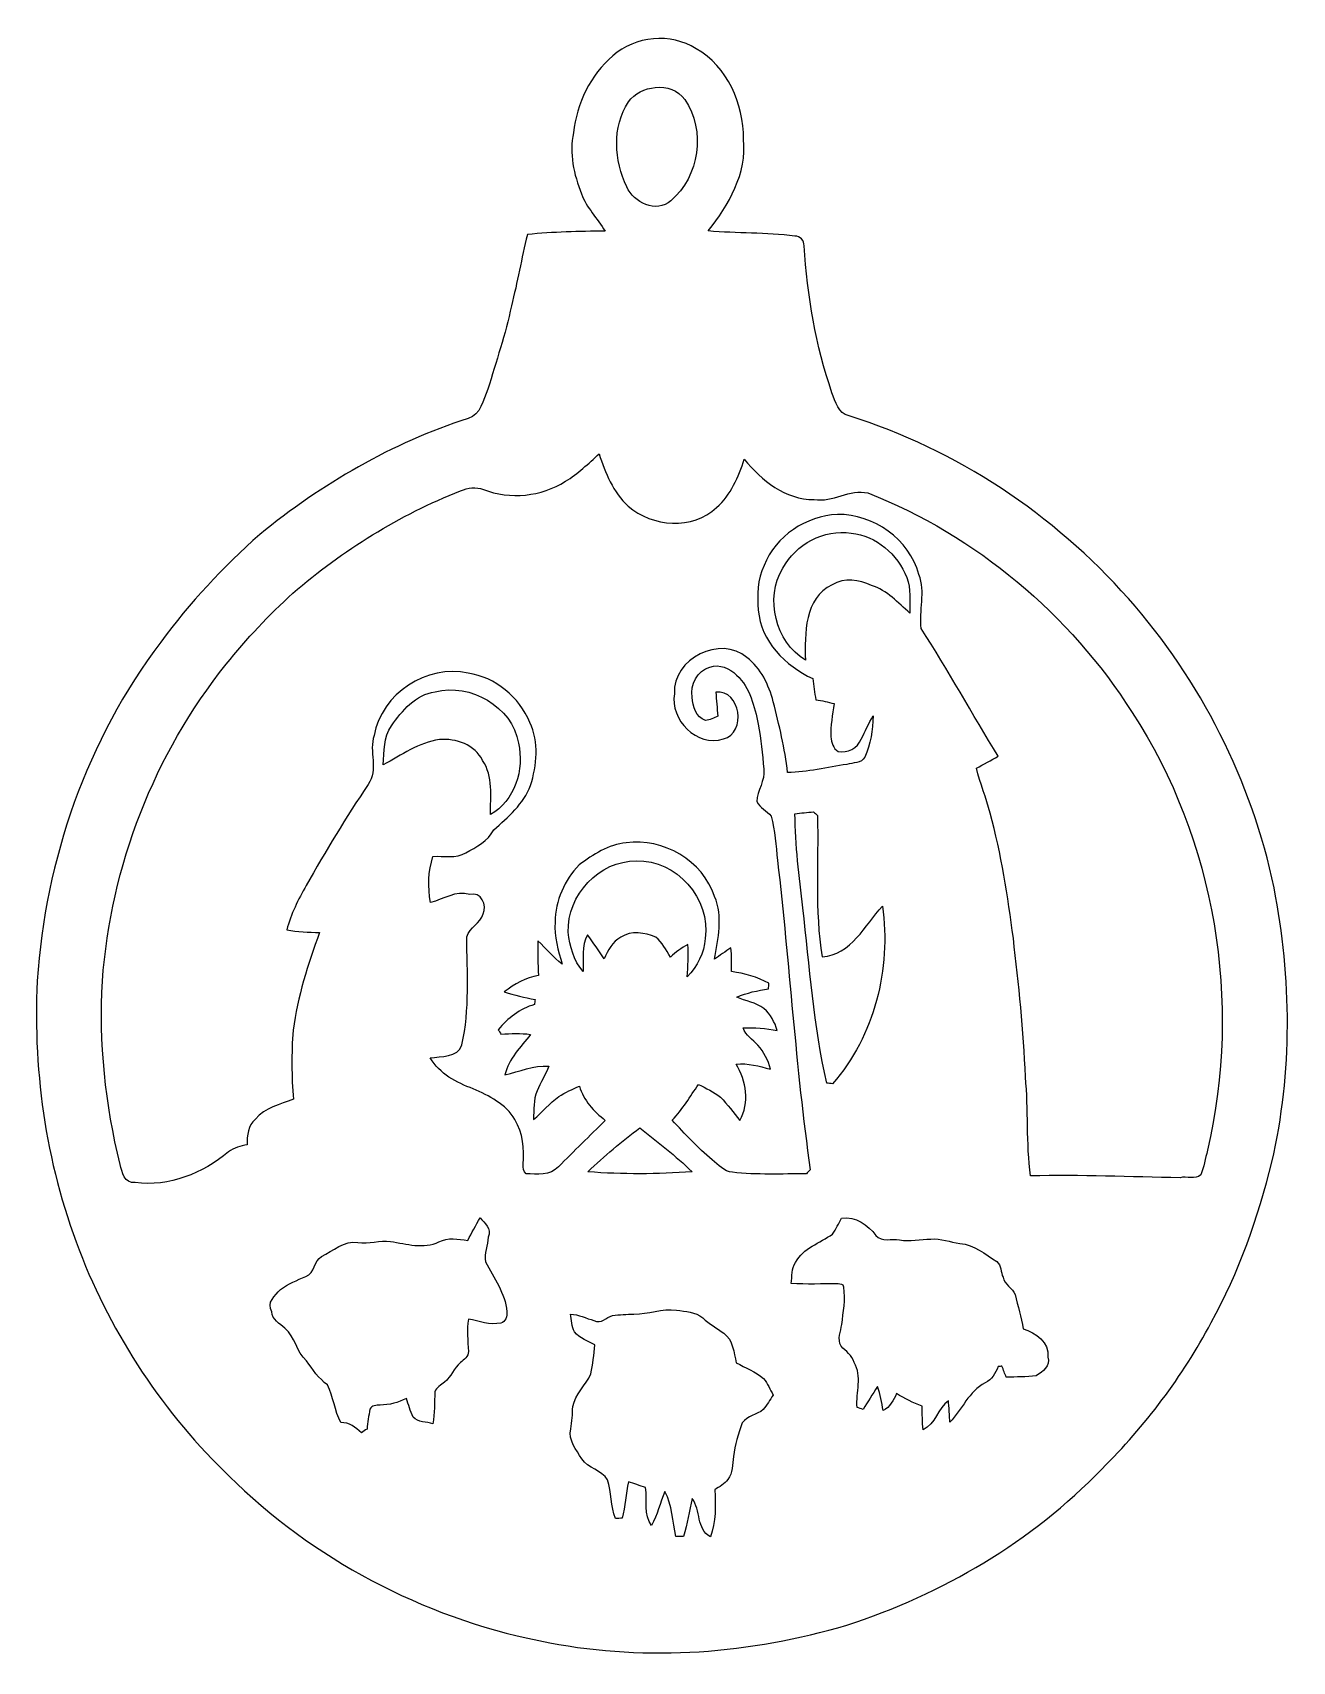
# Model space of a CAD drawing. Header units: centimetres. Extents: x -12.3 to 12.2, y -16.1 to 15.6.
import ezdxf

# ---------------------------------------------------------------- set-up
doc = ezdxf.new("R2010")
doc.units = ezdxf.units.CM
doc.header["$MEASUREMENT"] = 0
doc.layers.add('Layer 1', color=7, linetype='Continuous')

msp = doc.modelspace()

# ---------------------------------------------------------------- linework, layer by layer
at = {"layer": 'Layer 1', "color": 250}
for points, knots in [([(-1.04034, 15.11406), (-0.60678, 15.49823), (0.08925, 15.56597), (0.57856, 15.25199), (0.57856, 15.25199), (1.19415, 14.90768), (1.5046, 14.17637), (1.50424, 13.49446), (1.50424, 13.49446), (1.57162, 12.82382), (1.21744, 12.2107), (0.81562, 11.70552), (0.81562, 11.70552), (1.37654, 11.65437), (1.94275, 11.67765), (2.50225, 11.60639), (2.50225, 11.60639), (2.60844, 11.60216), (2.68499, 11.52172), (2.68217, 11.41589), (2.68217, 11.41589), (2.7492, 10.44575), (2.90724, 9.47526), (3.22474, 8.5538), (3.22474, 8.5538), (3.29459, 8.38094), (3.34186, 8.14987), (3.556, 8.10613), (3.556, 8.10613), (5.65079, 7.44961), (7.53851, 6.18843), (8.99407, 4.55013), (8.99407, 4.55013), (10.40059, 2.95839), (11.39649, 1.00083), (11.82793, -1.08126), (11.82793, -1.08126), (12.17718, -2.83739), (12.18636, -4.67007), (11.78842, -6.41914), (11.78842, -6.41914), (11.51537, -7.50111), (11.14813, -8.56686), (10.60344, -9.5437), (10.60344, -9.5437), (10.04641, -10.59533), (9.32039, -11.55453), (8.4769, -12.39273), (8.4769, -12.39273), (7.11447, -13.80561), (5.37563, -14.83042), (3.51226, -15.43085), (3.51226, -15.43085), (1.64712, -15.98824), (-0.35278, -16.13782), (-2.26977, -15.77516), (-2.26977, -15.77516), (-4.54237, -15.35324), (-6.69255, -14.26633), (-8.36577, -12.66966), (-8.36577, -12.66966), (-9.66752, -11.45081), (-10.70434, -9.94692), (-11.36438, -8.28957), (-11.36438, -8.28957), (-12.05054, -6.58495), (-12.33417, -4.72581), (-12.24174, -2.89384), (-12.24174, -2.89384), (-12.08969, -0.52776), (-11.27443, 1.80411), (-9.84109, 3.70064), (-9.84109, 3.70064), (-9.28123, 4.4704), (-8.62118, 5.1622), (-7.91386, 5.79755), (-7.91386, 5.79755), (-6.70807, 6.77827), (-5.34176, 7.57978), (-3.85763, 8.05603), (-3.85763, 8.05603), (-3.61103, 8.12412), (-3.56553, 8.42151), (-3.47098, 8.62224), (-3.47098, 8.62224), (-3.31294, 9.16234), (-3.12879, 9.69574), (-3.01484, 10.24784), (-3.01484, 10.24784), (-2.89419, 10.7061), (-2.81905, 11.17424), (-2.70369, 11.63355), (-2.70369, 11.63355), (-2.20204, 11.68964), (-1.69721, 11.69317), (-1.19274, 11.70376), (-1.19274, 11.70376), (-1.34267, 11.94717), (-1.55011, 12.15778), (-1.65171, 12.42871), (-1.65171, 12.42871), (-1.79987, 12.80301), (-1.89301, 13.21682), (-1.80834, 13.61722), (-1.80834, 13.61722), (-1.73743, 14.18484), (-1.48061, 14.73976), (-1.04034, 15.11406), (-1.04034, 15.11406), (-1.04034, 15.11406), (-1.04034, 15.11406), (-1.04034, 15.11406)], [0, 0, 0, 0, 0.03448276, 0.03448276, 0.03448276, 0.03448276, 0.06896552, 0.06896552, 0.06896552, 0.06896552, 0.10344828, 0.10344828, 0.10344828, 0.10344828, 0.13793103, 0.13793103, 0.13793103, 0.13793103, 0.17241379, 0.17241379, 0.17241379, 0.17241379, 0.20689655, 0.20689655, 0.20689655, 0.20689655, 0.24137931, 0.24137931, 0.24137931, 0.24137931, 0.27586207, 0.27586207, 0.27586207, 0.27586207, 0.31034483, 0.31034483, 0.31034483, 0.31034483, 0.34482759, 0.34482759, 0.34482759, 0.34482759, 0.37931034, 0.37931034, 0.37931034, 0.37931034, 0.4137931, 0.4137931, 0.4137931, 0.4137931, 0.44827586, 0.44827586, 0.44827586, 0.44827586, 0.48275862, 0.48275862, 0.48275862, 0.48275862, 0.51724138, 0.51724138, 0.51724138, 0.51724138, 0.55172414, 0.55172414, 0.55172414, 0.55172414, 0.5862069, 0.5862069, 0.5862069, 0.5862069, 0.62068966, 0.62068966, 0.62068966, 0.62068966, 0.65517241, 0.65517241, 0.65517241, 0.65517241, 0.68965517, 0.68965517, 0.68965517, 0.68965517, 0.72413793, 0.72413793, 0.72413793, 0.72413793, 0.75862069, 0.75862069, 0.75862069, 0.75862069, 0.79310345, 0.79310345, 0.79310345, 0.79310345, 0.82758621, 0.82758621, 0.82758621, 0.82758621, 0.86206897, 0.86206897, 0.86206897, 0.86206897, 0.89655172, 0.89655172, 0.89655172, 0.89655172, 0.93103448, 0.93103448, 0.93103448, 0.93103448, 1, 1, 1, 1]), ([(-0.21449, 14.49458), (-0.41663, 14.48047), (-0.61948, 14.38381), (-0.73872, 14.21694), (-0.73872, 14.21694), (-1.05728, 13.72976), (-1.01529, 13.07253), (-0.77011, 12.56524), (-0.77011, 12.56524), (-0.63571, 12.25515), (-0.19509, 12.04419), (0.08855, 12.29395), (0.08855, 12.29395), (0.64276, 12.75891), (0.77399, 13.66273), (0.35983, 14.26069), (0.35983, 14.26069), (0.23072, 14.44166), (0.00317, 14.52809), (-0.21449, 14.49458), (-0.21449, 14.49458), (-0.21449, 14.49458), (-0.21449, 14.49458), (-0.21449, 14.49458)], [0, 0, 0, 0, 0.14285714, 0.14285714, 0.14285714, 0.14285714, 0.28571429, 0.28571429, 0.28571429, 0.28571429, 0.42857143, 0.42857143, 0.42857143, 0.42857143, 0.57142857, 0.57142857, 0.57142857, 0.57142857, 0.71428571, 0.71428571, 0.71428571, 0.71428571, 1, 1, 1, 1]), ([(-1.96215, 6.83225), (-2.42923, 6.5338), (-3.0413, 6.47206), (-3.55847, 6.67314), (-3.55847, 6.67314), (-3.70381, 6.72747), (-3.86256, 6.70631), (-4.00226, 6.64563), (-4.00226, 6.64563), (-5.19677, 6.18208), (-6.29708, 5.48887), (-7.26722, 4.65596), (-7.26722, 4.65596), (-7.73148, 4.22593), (-8.17351, 3.77014), (-8.56509, 3.27272), (-8.56509, 3.27272), (-9.96879, 1.52365), (-10.81158, -0.65934), (-10.97492, -2.89419), (-10.97492, -2.89419), (-11.043, -4.09222), (-10.91883, -5.29978), (-10.63025, -6.46359), (-10.63025, -6.46359), (-10.59427, -6.60894), (-10.54982, -6.84424), (-10.33639, -6.8132), (-10.33639, -6.8132), (-9.67528, -6.90986), (-9.0237, -6.63399), (-8.52029, -6.22229), (-8.52029, -6.22229), (-8.41975, -6.13198), (-8.28287, -6.1087), (-8.15516, -6.08118), (-8.15516, -6.08118), (-8.16293, -5.90374), (-8.14388, -5.70653), (-7.99677, -5.58518), (-7.99677, -5.58518), (-7.81085, -5.36046), (-7.51946, -5.29061), (-7.25734, -5.19712), (-7.25734, -5.19712), (-7.29368, -4.7498), (-7.30038, -4.2986), (-7.26123, -3.85127), (-7.26123, -3.85127), (-7.1755, -3.19864), (-6.97548, -2.56822), (-6.7497, -1.95227), (-6.7497, -1.95227), (-6.96242, -1.94345), (-7.17726, -1.94486), (-7.38576, -1.8983), (-7.38576, -1.8983), (-7.30814, -1.59244), (-7.16209, -1.31163), (-7.00969, -1.03752), (-7.00969, -1.03752), (-6.63222, -0.36548), (-6.23147, 0.29422), (-5.80073, 0.93345), (-5.80073, 0.93345), (-5.59894, 1.21073), (-5.79367, 1.57939), (-5.68784, 1.8856), (-5.68784, 1.8856), (-5.54179, 2.69734), (-4.65808, 3.27625), (-3.85657, 3.09915), (-3.85657, 3.09915), (-3.32811, 3.01766), (-2.85715, 2.63243), (-2.65606, 2.13819), (-2.65606, 2.13819), (-2.47544, 1.75648), (-2.51601, 1.30387), (-2.64301, 0.91299), (-2.64301, 0.91299), (-2.77813, 0.54928), (-3.07728, 0.29598), (-3.35844, 0.04727), (-3.35844, 0.04727), (-3.47557, -0.16828), (-3.69323, -0.28857), (-3.90172, -0.39934), (-3.90172, -0.39934), (-4.0954, -0.514), (-4.32894, -0.45438), (-4.54096, -0.4699), (-4.54096, -0.4699), (-4.63762, -0.76094), (-4.64326, -1.06715), (-4.58788, -1.36772), (-4.58788, -1.36772), (-4.3374, -1.29893), (-4.09716, -1.13242), (-3.82623, -1.20756), (-3.82623, -1.20756), (-3.60539, -1.15182), (-3.48509, -1.4164), (-3.56235, -1.58856), (-3.56235, -1.58856), (-3.62867, -1.76354), (-3.81917, -1.85879), (-3.88408, -2.032), (-3.88408, -2.032), (-3.87879, -2.73226), (-3.82341, -3.44699), (-3.97722, -4.13632), (-3.97722, -4.13632), (-4.05377, -4.39561), (-4.39279, -4.35398), (-4.59458, -4.39279), (-4.59458, -4.39279), (-4.41149, -4.70006), (-4.08305, -4.87398), (-3.75708, -4.99251), (-3.75708, -4.99251), (-3.45158, -5.13292), (-3.12138, -5.28743), (-2.94816, -5.59223), (-2.94816, -5.59223), (-2.78589, -5.85047), (-2.76895, -6.16444), (-2.78694, -6.46042), (-2.78694, -6.46042), (-2.79224, -6.52709), (-2.78342, -6.60012), (-2.72803, -6.64563), (-2.72803, -6.64563), (-2.51707, -6.65903), (-2.25743, -6.6802), (-2.09762, -6.51122), (-2.09762, -6.51122), (-1.79811, -6.20571), (-1.48978, -5.90868), (-1.1871, -5.60634), (-1.1871, -5.60634), (-1.41288, -5.43454), (-1.60796, -5.21547), (-1.69192, -4.93995), (-1.69192, -4.93995), (-1.82809, -5.00098), (-1.96497, -5.06307), (-2.09197, -5.14209), (-2.09197, -5.14209), (-2.27401, -5.27191), (-2.41159, -5.45183), (-2.58657, -5.59047), (-2.58657, -5.59047), (-2.56963, -5.4042), (-2.59256, -5.20771), (-2.51566, -5.03237), (-2.51566, -5.03237), (-2.44581, -4.86974), (-2.35162, -4.71805), (-2.28918, -4.55189), (-2.28918, -4.55189), (-2.58304, -4.53319), (-2.8575, -4.65772), (-3.13937, -4.7177), (-3.13937, -4.7177), (-3.06529, -4.40619), (-2.83316, -4.17654), (-2.64089, -3.93312), (-2.64089, -3.93312), (-2.8321, -3.90842), (-3.02542, -3.91971), (-3.21733, -3.92642), (-3.21733, -3.92642), (-3.23074, -3.9049), (-3.2579, -3.86256), (-3.27166, -3.8414), (-3.27166, -3.8414), (-3.08469, -3.61844), (-2.84762, -3.43394), (-2.56575, -3.35139), (-2.56575, -3.35139), (-2.56293, -3.32775), (-2.55764, -3.28048), (-2.55482, -3.25684), (-2.55482, -3.25684), (-2.75414, -3.20746), (-2.95875, -3.17676), (-3.15242, -3.10762), (-3.15242, -3.10762), (-2.95945, -2.95063), (-2.73473, -2.83316), (-2.4892, -2.78624), (-2.4892, -2.78624), (-2.49379, -2.56187), (-2.51354, -2.33751), (-2.49731, -2.11349), (-2.49731, -2.11349), (-2.33786, -2.26166), (-2.19781, -2.43099), (-2.02812, -2.56857), (-2.02812, -2.56857), (-2.09832, -2.30011), (-2.19181, -2.02883), (-2.16429, -1.74731), (-2.16429, -1.74731), (-2.15547, -1.33562), (-1.98614, -0.92534), (-1.69298, -0.63535), (-1.69298, -0.63535), (-1.42734, -0.42933), (-1.12395, -0.23601), (-0.78034, -0.20673), (-0.78034, -0.20673), (-0.06138, -0.09666), (0.71155, -0.55598), (0.94051, -1.25024), (0.94051, -1.25024), (1.10808, -1.64112), (1.00859, -2.0701), (0.93733, -2.47086), (0.93733, -2.47086), (1.04599, -2.39924), (1.14723, -2.31669), (1.25871, -2.24931), (1.25871, -2.24931), (1.27282, -2.40312), (1.26859, -2.55693), (1.27, -2.71145), (1.27, -2.71145), (1.52471, -2.74355), (1.77059, -2.81764), (1.99778, -2.93829), (1.99778, -2.93829), (1.99566, -2.9658), (1.99108, -3.02084), (1.98896, -3.04835), (1.98896, -3.04835), (1.778, -3.07904), (1.56704, -3.12279), (1.37054, -3.20746), (1.37054, -3.20746), (1.54658, -3.28295), (1.74413, -3.31364), (1.90147, -3.42829), (1.90147, -3.42829), (2.03024, -3.53871), (2.10891, -3.69605), (2.16006, -3.85586), (2.16006, -3.85586), (1.94098, -3.81459), (1.71732, -3.7973), (1.49472, -3.80824), (1.49472, -3.80824), (1.5427, -3.95464), (1.68487, -4.03472), (1.78153, -4.1462), (1.78153, -4.1462), (1.89865, -4.27637), (1.98931, -4.43583), (2.02494, -4.60869), (2.02494, -4.60869), (1.80658, -4.55577), (1.58856, -4.48557), (1.35961, -4.51132), (1.35961, -4.51132), (1.55646, -4.84223), (1.62454, -5.26133), (1.43051, -5.61093), (1.43051, -5.61093), (1.30634, -5.45712), (1.19239, -5.2959), (1.05375, -5.15514), (1.05375, -5.15514), (0.92075, -5.05601), (0.77541, -4.97769), (0.62653, -4.90679), (0.62653, -4.90679), (0.46461, -5.14421), (0.31644, -5.39221), (0.11677, -5.60105), (0.11677, -5.60105), (0.35878, -5.87446), (0.61701, -6.13481), (0.89041, -6.37716), (0.89041, -6.37716), (1.01247, -6.46677), (1.12324, -6.60435), (1.28587, -6.61741), (1.28587, -6.61741), (1.76354, -6.66997), (2.24543, -6.6481), (2.72556, -6.64633), (2.72556, -6.64633), (2.75026, -6.62058), (2.77566, -6.59518), (2.80106, -6.57013), (2.80106, -6.57013), (2.51919, -4.57059), (2.39571, -2.55341), (2.1657, -0.54786), (2.1657, -0.54786), (2.13325, -0.25929), (2.1149, 0.03281), (2.04011, 0.31433), (2.04011, 0.31433), (1.95792, 0.4191), (1.82386, 0.47554), (1.76001, 0.59655), (1.76001, 0.59655), (1.76953, 0.81633), (1.92722, 1.00189), (1.89583, 1.22731), (1.89583, 1.22731), (1.8796, 1.52153), (1.83727, 1.81398), (1.78929, 2.10467), (1.78929, 2.10467), (1.71626, 2.44475), (1.63336, 2.81411), (1.36878, 3.06176), (1.36878, 3.06176), (1.23649, 3.19017), (1.03293, 3.28471), (0.84984, 3.2131), (0.84984, 3.2131), (0.60466, 3.14784), (0.45438, 2.87302), (0.50447, 2.62961), (0.50447, 2.62961), (0.51329, 2.45322), (0.57856, 2.2412), (0.76165, 2.17487), (0.76165, 2.17487), (0.84772, 2.18722), (0.92569, 2.22779), (1.00506, 2.26201), (1.00506, 2.26201), (0.98884, 2.41688), (0.97437, 2.57351), (0.96591, 2.72909), (0.96591, 2.72909), (1.44498, 2.78483), (1.56916, 1.93005), (1.11019, 1.81645), (1.11019, 1.81645), (0.59902, 1.65841), (0.06421, 2.18652), (0.15875, 2.6984), (0.15875, 2.6984), (0.11183, 3.37397), (1.06327, 3.85092), (1.56633, 3.40042), (1.56633, 3.40042), (1.84503, 3.19652), (1.9939, 2.86773), (2.08174, 2.54282), (2.08174, 2.54282), (2.1971, 2.08844), (2.30858, 1.63089), (2.36008, 1.16381), (2.36008, 1.16381), (2.74955, 1.16805), (3.1302, 1.26647), (3.51402, 1.32115), (3.51402, 1.32115), (3.63361, 1.35643), (3.79518, 1.34197), (3.86468, 1.46191), (3.86468, 1.46191), (3.97581, 1.71344), (4.02343, 1.99284), (4.02343, 2.2673), (4.02343, 2.2673), (3.93912, 2.11984), (3.87033, 1.96427), (3.79518, 1.81222), (3.79518, 1.81222), (3.72181, 1.64571), (3.52707, 1.5307), (3.34504, 1.5748), (3.34504, 1.5748), (3.2445, 1.62878), (3.22016, 1.75401), (3.20216, 1.85667), (3.20216, 1.85667), (3.19123, 2.07433), (3.23779, 2.28988), (3.26602, 2.50437), (3.26602, 2.50437), (3.15031, 2.53859), (3.02895, 2.56046), (2.91077, 2.57986), (2.91077, 2.57986), (2.88643, 2.71674), (2.86561, 2.85538), (2.84974, 2.99332), (2.84974, 2.99332), (2.3181, 3.23638), (1.83621, 3.71757), (1.79105, 4.32611), (1.79105, 4.32611), (1.76742, 4.61786), (1.77306, 4.92301), (1.90218, 5.19218), (1.90218, 5.19218), (2.12901, 5.77109), (2.72027, 6.15421), (3.33199, 6.18702), (3.33199, 6.18702), (4.03789, 6.19442), (4.72899, 5.70548), (4.91702, 5.01826), (4.91702, 5.01826), (5.05037, 4.68101), (4.9149, 4.31236), (4.96182, 3.96558), (4.96182, 3.96558), (5.48499, 3.15172), (5.95383, 2.30293), (6.46112, 1.47884), (6.46112, 1.47884), (6.32037, 1.40053), (6.17643, 1.3275), (6.03567, 1.24813), (6.03567, 1.24813), (6.11046, 0.95215), (6.22441, 0.66816), (6.30308, 0.37289), (6.30308, 0.37289), (6.51898, -0.4251), (6.64916, -1.24319), (6.75464, -2.06234), (6.75464, -2.06234), (6.85694, -2.9591), (6.95713, -3.85692), (6.98959, -4.75932), (6.98959, -4.75932), (7.05485, -5.39997), (7.00087, -6.04873), (7.09013, -6.6869), (7.09013, -6.6869), (8.06132, -6.66397), (9.03182, -6.71019), (10.00231, -6.72324), (10.00231, -6.72324), (10.12296, -6.68549), (10.2997, -6.77051), (10.4013, -6.66679), (10.4013, -6.66679), (10.47256, -6.51686), (10.48949, -6.34753), (10.53289, -6.18913), (10.53289, -6.18913), (11.20881, -3.30694), (10.68529, -0.15381), (9.06956, 2.33221), (9.06956, 2.33221), (7.85213, 4.24215), (6.03567, 5.77568), (3.92359, 6.60435), (3.92359, 6.60435), (3.56658, 6.68867), (3.23885, 6.41773), (2.87655, 6.477), (2.87655, 6.477), (2.31775, 6.47524), (1.85349, 6.84636), (1.51836, 7.25981), (1.51836, 7.25981), (1.40264, 6.91621), (1.25977, 6.56837), (0.97931, 6.32319), (0.97931, 6.32319), (0.51682, 5.87551), (-0.27552, 5.94289), (-0.74436, 6.34753), (-0.74436, 6.34753), (-1.03329, 6.61917), (-1.18745, 6.99735), (-1.30951, 7.36671), (-1.30951, 7.36671), (-1.51836, 7.17797), (-1.71732, 6.97548), (-1.96215, 6.83225), (-1.96215, 6.83225), (-1.96215, 6.83225), (-1.96215, 6.83225), (-1.96215, 6.83225)], [0, 0, 0, 0, 0.00813008, 0.00813008, 0.00813008, 0.00813008, 0.01626016, 0.01626016, 0.01626016, 0.01626016, 0.02439024, 0.02439024, 0.02439024, 0.02439024, 0.03252033, 0.03252033, 0.03252033, 0.03252033, 0.04065041, 0.04065041, 0.04065041, 0.04065041, 0.04878049, 0.04878049, 0.04878049, 0.04878049, 0.05691057, 0.05691057, 0.05691057, 0.05691057, 0.06504065, 0.06504065, 0.06504065, 0.06504065, 0.07317073, 0.07317073, 0.07317073, 0.07317073, 0.08130081, 0.08130081, 0.08130081, 0.08130081, 0.08943089, 0.08943089, 0.08943089, 0.08943089, 0.09756098, 0.09756098, 0.09756098, 0.09756098, 0.10569106, 0.10569106, 0.10569106, 0.10569106, 0.11382114, 0.11382114, 0.11382114, 0.11382114, 0.12195122, 0.12195122, 0.12195122, 0.12195122, 0.1300813, 0.1300813, 0.1300813, 0.1300813, 0.13821138, 0.13821138, 0.13821138, 0.13821138, 0.14634146, 0.14634146, 0.14634146, 0.14634146, 0.15447154, 0.15447154, 0.15447154, 0.15447154, 0.16260163, 0.16260163, 0.16260163, 0.16260163, 0.17073171, 0.17073171, 0.17073171, 0.17073171, 0.17886179, 0.17886179, 0.17886179, 0.17886179, 0.18699187, 0.18699187, 0.18699187, 0.18699187, 0.19512195, 0.19512195, 0.19512195, 0.19512195, 0.20325203, 0.20325203, 0.20325203, 0.20325203, 0.21138211, 0.21138211, 0.21138211, 0.21138211, 0.2195122, 0.2195122, 0.2195122, 0.2195122, 0.22764228, 0.22764228, 0.22764228, 0.22764228, 0.23577236, 0.23577236, 0.23577236, 0.23577236, 0.24390244, 0.24390244, 0.24390244, 0.24390244, 0.25203252, 0.25203252, 0.25203252, 0.25203252, 0.2601626, 0.2601626, 0.2601626, 0.2601626, 0.26829268, 0.26829268, 0.26829268, 0.26829268, 0.27642276, 0.27642276, 0.27642276, 0.27642276, 0.28455285, 0.28455285, 0.28455285, 0.28455285, 0.29268293, 0.29268293, 0.29268293, 0.29268293, 0.30081301, 0.30081301, 0.30081301, 0.30081301, 0.30894309, 0.30894309, 0.30894309, 0.30894309, 0.31707317, 0.31707317, 0.31707317, 0.31707317, 0.32520325, 0.32520325, 0.32520325, 0.32520325, 0.33333333, 0.33333333, 0.33333333, 0.33333333, 0.34146341, 0.34146341, 0.34146341, 0.34146341, 0.3495935, 0.3495935, 0.3495935, 0.3495935, 0.35772358, 0.35772358, 0.35772358, 0.35772358, 0.36585366, 0.36585366, 0.36585366, 0.36585366, 0.37398374, 0.37398374, 0.37398374, 0.37398374, 0.38211382, 0.38211382, 0.38211382, 0.38211382, 0.3902439, 0.3902439, 0.3902439, 0.3902439, 0.39837398, 0.39837398, 0.39837398, 0.39837398, 0.40650407, 0.40650407, 0.40650407, 0.40650407, 0.41463415, 0.41463415, 0.41463415, 0.41463415, 0.42276423, 0.42276423, 0.42276423, 0.42276423, 0.43089431, 0.43089431, 0.43089431, 0.43089431, 0.43902439, 0.43902439, 0.43902439, 0.43902439, 0.44715447, 0.44715447, 0.44715447, 0.44715447, 0.45528455, 0.45528455, 0.45528455, 0.45528455, 0.46341463, 0.46341463, 0.46341463, 0.46341463, 0.47154472, 0.47154472, 0.47154472, 0.47154472, 0.4796748, 0.4796748, 0.4796748, 0.4796748, 0.48780488, 0.48780488, 0.48780488, 0.48780488, 0.49593496, 0.49593496, 0.49593496, 0.49593496, 0.50406504, 0.50406504, 0.50406504, 0.50406504, 0.51219512, 0.51219512, 0.51219512, 0.51219512, 0.5203252, 0.5203252, 0.5203252, 0.5203252, 0.52845528, 0.52845528, 0.52845528, 0.52845528, 0.53658537, 0.53658537, 0.53658537, 0.53658537, 0.54471545, 0.54471545, 0.54471545, 0.54471545, 0.55284553, 0.55284553, 0.55284553, 0.55284553, 0.56097561, 0.56097561, 0.56097561, 0.56097561, 0.56910569, 0.56910569, 0.56910569, 0.56910569, 0.57723577, 0.57723577, 0.57723577, 0.57723577, 0.58536585, 0.58536585, 0.58536585, 0.58536585, 0.59349593, 0.59349593, 0.59349593, 0.59349593, 0.60162602, 0.60162602, 0.60162602, 0.60162602, 0.6097561, 0.6097561, 0.6097561, 0.6097561, 0.61788618, 0.61788618, 0.61788618, 0.61788618, 0.62601626, 0.62601626, 0.62601626, 0.62601626, 0.63414634, 0.63414634, 0.63414634, 0.63414634, 0.64227642, 0.64227642, 0.64227642, 0.64227642, 0.6504065, 0.6504065, 0.6504065, 0.6504065, 0.65853659, 0.65853659, 0.65853659, 0.65853659, 0.66666667, 0.66666667, 0.66666667, 0.66666667, 0.67479675, 0.67479675, 0.67479675, 0.67479675, 0.68292683, 0.68292683, 0.68292683, 0.68292683, 0.69105691, 0.69105691, 0.69105691, 0.69105691, 0.69918699, 0.69918699, 0.69918699, 0.69918699, 0.70731707, 0.70731707, 0.70731707, 0.70731707, 0.71544715, 0.71544715, 0.71544715, 0.71544715, 0.72357724, 0.72357724, 0.72357724, 0.72357724, 0.73170732, 0.73170732, 0.73170732, 0.73170732, 0.7398374, 0.7398374, 0.7398374, 0.7398374, 0.74796748, 0.74796748, 0.74796748, 0.74796748, 0.75609756, 0.75609756, 0.75609756, 0.75609756, 0.76422764, 0.76422764, 0.76422764, 0.76422764, 0.77235772, 0.77235772, 0.77235772, 0.77235772, 0.7804878, 0.7804878, 0.7804878, 0.7804878, 0.78861789, 0.78861789, 0.78861789, 0.78861789, 0.79674797, 0.79674797, 0.79674797, 0.79674797, 0.80487805, 0.80487805, 0.80487805, 0.80487805, 0.81300813, 0.81300813, 0.81300813, 0.81300813, 0.82113821, 0.82113821, 0.82113821, 0.82113821, 0.82926829, 0.82926829, 0.82926829, 0.82926829, 0.83739837, 0.83739837, 0.83739837, 0.83739837, 0.84552846, 0.84552846, 0.84552846, 0.84552846, 0.85365854, 0.85365854, 0.85365854, 0.85365854, 0.86178862, 0.86178862, 0.86178862, 0.86178862, 0.8699187, 0.8699187, 0.8699187, 0.8699187, 0.87804878, 0.87804878, 0.87804878, 0.87804878, 0.88617886, 0.88617886, 0.88617886, 0.88617886, 0.89430894, 0.89430894, 0.89430894, 0.89430894, 0.90243902, 0.90243902, 0.90243902, 0.90243902, 0.91056911, 0.91056911, 0.91056911, 0.91056911, 0.91869919, 0.91869919, 0.91869919, 0.91869919, 0.92682927, 0.92682927, 0.92682927, 0.92682927, 0.93495935, 0.93495935, 0.93495935, 0.93495935, 0.94308943, 0.94308943, 0.94308943, 0.94308943, 0.95121951, 0.95121951, 0.95121951, 0.95121951, 0.95934959, 0.95934959, 0.95934959, 0.95934959, 0.96747967, 0.96747967, 0.96747967, 0.96747967, 0.97560976, 0.97560976, 0.97560976, 0.97560976, 0.98373984, 0.98373984, 0.98373984, 0.98373984, 1, 1, 1, 1]), ([(2.2673, 5.14174), (1.91452, 4.55119), (2.12161, 3.71122), (2.70792, 3.34857), (2.70792, 3.34857), (2.69557, 3.86045), (2.68287, 4.55895), (3.22862, 4.81612), (3.22862, 4.81612), (3.46357, 4.96746), (3.75426, 4.91208), (3.9938, 4.80554), (3.9938, 4.80554), (4.29683, 4.71135), (4.50885, 4.46405), (4.74239, 4.26332), (4.74239, 4.26332), (4.72652, 4.49474), (4.77026, 4.73957), (4.67995, 4.9597), (4.67995, 4.9597), (4.50603, 5.41196), (4.08552, 5.76968), (3.59798, 5.82507), (3.59798, 5.82507), (3.06705, 5.90479), (2.52271, 5.60599), (2.2673, 5.14174), (2.2673, 5.14174), (2.2673, 5.14174), (2.2673, 5.14174), (2.2673, 5.14174)], [0, 0, 0, 0, 0.11111111, 0.11111111, 0.11111111, 0.11111111, 0.22222222, 0.22222222, 0.22222222, 0.22222222, 0.33333333, 0.33333333, 0.33333333, 0.33333333, 0.44444444, 0.44444444, 0.44444444, 0.44444444, 0.55555556, 0.55555556, 0.55555556, 0.55555556, 0.66666667, 0.66666667, 0.66666667, 0.66666667, 0.77777778, 0.77777778, 0.77777778, 0.77777778, 1, 1, 1, 1]), ([(-4.49651, 2.73614), (-4.87998, 2.68076), (-5.14174, 2.3682), (-5.35093, 2.07222), (-5.35093, 2.07222), (-5.49945, 1.84997), (-5.49522, 1.57233), (-5.50757, 1.31657), (-5.50757, 1.31657), (-5.15197, 1.4986), (-4.82212, 1.75225), (-4.4136, 1.80411), (-4.4136, 1.80411), (-4.09575, 1.83268), (-3.72075, 1.70533), (-3.57576, 1.39771), (-3.57576, 1.39771), (-3.36585, 1.08903), (-3.423, 0.69603), (-3.42336, 0.34396), (-3.42336, 0.34396), (-2.94922, 0.60607), (-2.75519, 1.22626), (-2.87937, 1.73637), (-2.87937, 1.73637), (-3.00073, 2.4511), (-3.81282, 2.90971), (-4.49651, 2.73614), (-4.49651, 2.73614), (-4.49651, 2.73614), (-4.49651, 2.73614), (-4.49651, 2.73614)], [0, 0, 0, 0, 0.11111111, 0.11111111, 0.11111111, 0.11111111, 0.22222222, 0.22222222, 0.22222222, 0.22222222, 0.33333333, 0.33333333, 0.33333333, 0.33333333, 0.44444444, 0.44444444, 0.44444444, 0.44444444, 0.55555556, 0.55555556, 0.55555556, 0.55555556, 0.66666667, 0.66666667, 0.66666667, 0.66666667, 0.77777778, 0.77777778, 0.77777778, 0.77777778, 1, 1, 1, 1]), ([(2.50437, 0.3623), (2.50296, -0.25083), (2.59397, -0.86007), (2.65536, -1.46932), (2.65536, -1.46932), (2.79083, -2.60914), (2.86773, -3.76096), (3.12349, -4.88244), (3.12349, -4.88244), (3.15136, -4.88491), (3.20675, -4.89021), (3.23462, -4.89268), (3.23462, -4.89268), (4.05589, -3.95852), (4.37868, -2.65501), (4.20617, -1.43581), (4.20617, -1.43581), (3.86644, -1.80869), (3.59869, -2.38513), (3.03177, -2.42358), (3.03177, -2.42358), (2.88502, -1.51377), (2.96757, -0.58949), (2.94146, 0.32703), (2.94146, 0.32703), (2.91641, 0.35172), (2.89101, 0.37606), (2.86632, 0.4004), (2.86632, 0.4004), (2.74638, 0.38594), (2.62326, 0.37536), (2.50437, 0.3623), (2.50437, 0.3623), (2.50437, 0.3623), (2.50437, 0.3623), (2.50437, 0.3623)], [0, 0, 0, 0, 0.1, 0.1, 0.1, 0.1, 0.2, 0.2, 0.2, 0.2, 0.3, 0.3, 0.3, 0.3, 0.4, 0.4, 0.4, 0.4, 0.5, 0.5, 0.5, 0.5, 0.6, 0.6, 0.6, 0.6, 0.7, 0.7, 0.7, 0.7, 0.8, 0.8, 0.8, 0.8, 1, 1, 1, 1]), ([(-1.90888, -1.94522), (-1.87325, -2.21474), (-1.8094, -2.50084), (-1.61749, -2.70616), (-1.61749, -2.70616), (-1.60867, -2.46874), (-1.65241, -2.21439), (-1.53494, -1.99637), (-1.53494, -1.99637), (-1.41711, -2.1463), (-1.31516, -2.30717), (-1.20756, -2.46486), (-1.20756, -2.46486), (-1.14018, -2.29799), (-1.05057, -2.12796), (-0.88194, -2.04329), (-0.88194, -2.04329), (-0.68227, -1.905), (-0.41628, -1.9558), (-0.20496, -2.03976), (-0.20496, -2.03976), (-0.08114, -2.14348), (0, -2.28847), (0.07938, -2.42746), (0.07938, -2.42746), (0.18803, -2.34033), (0.29281, -2.24508), (0.42051, -2.18581), (0.42051, -2.18581), (0.42968, -2.39501), (0.42474, -2.60456), (0.40605, -2.8134), (0.40605, -2.8134), (0.59866, -2.60985), (0.74471, -2.34879), (0.75389, -2.06375), (0.75389, -2.06375), (0.87066, -1.29928), (0.19614, -0.52388), (-0.58067, -0.55704), (-0.58067, -0.55704), (-1.3081, -0.54786), (-1.93463, -1.22414), (-1.90888, -1.94522), (-1.90888, -1.94522), (-1.90888, -1.94522), (-1.90888, -1.94522), (-1.90888, -1.94522)], [0, 0, 0, 0, 0.07692308, 0.07692308, 0.07692308, 0.07692308, 0.15384615, 0.15384615, 0.15384615, 0.15384615, 0.23076923, 0.23076923, 0.23076923, 0.23076923, 0.30769231, 0.30769231, 0.30769231, 0.30769231, 0.38461538, 0.38461538, 0.38461538, 0.38461538, 0.46153846, 0.46153846, 0.46153846, 0.46153846, 0.53846154, 0.53846154, 0.53846154, 0.53846154, 0.61538462, 0.61538462, 0.61538462, 0.61538462, 0.69230769, 0.69230769, 0.69230769, 0.69230769, 0.76923077, 0.76923077, 0.76923077, 0.76923077, 0.84615385, 0.84615385, 0.84615385, 0.84615385, 1, 1, 1, 1]), ([(-1.52576, -6.60859), (-0.85302, -6.66009), (-0.17216, -6.65727), (0.50094, -6.60576), (0.50094, -6.60576), (0.1838, -6.29779), (-0.17039, -6.03074), (-0.51329, -5.75275), (-0.51329, -5.75275), (-0.86783, -6.01627), (-1.20862, -6.30096), (-1.52576, -6.60859), (-1.52576, -6.60859), (-1.52576, -6.60859), (-1.52576, -6.60859), (-1.52576, -6.60859)], [0, 0, 0, 0, 0.2, 0.2, 0.2, 0.2, 0.4, 0.4, 0.4, 0.4, 0.6, 0.6, 0.6, 0.6, 1, 1, 1, 1]), ([(-3.6255, -7.50182), (-3.70593, -7.64928), (-3.78566, -7.79709), (-3.86468, -7.94526), (-3.86468, -7.94526), (-4.05095, -7.91457), (-4.2485, -7.88035), (-4.42524, -7.97101), (-4.42524, -7.97101), (-4.72264, -8.11812), (-5.05672, -8.00876), (-5.36504, -7.96466), (-5.36504, -7.96466), (-5.57777, -7.92798), (-5.78979, -8.02217), (-6.00357, -7.9823), (-6.00357, -7.9823), (-6.27063, -7.93432), (-6.48335, -8.15199), (-6.70772, -8.25465), (-6.70772, -8.25465), (-6.86611, -8.33755), (-6.83824, -8.5852), (-7.01463, -8.64341), (-7.01463, -8.64341), (-7.18397, -8.7182), (-7.3593, -8.78875), (-7.51029, -8.89741), (-7.51029, -8.89741), (-7.61153, -9.017), (-7.79039, -9.15247), (-7.67609, -9.33168), (-7.67609, -9.33168), (-7.67186, -9.49184), (-7.5251, -9.56063), (-7.42386, -9.65271), (-7.42386, -9.65271), (-7.22348, -9.82063), (-7.19667, -10.10885), (-7.00511, -10.28524), (-7.00511, -10.28524), (-6.88552, -10.4581), (-6.76451, -10.62708), (-6.59518, -10.75725), (-6.59518, -10.75725), (-6.47771, -10.98762), (-6.45866, -11.25961), (-6.33201, -11.48927), (-6.33201, -11.48927), (-6.17044, -11.48362), (-6.04661, -11.58416), (-5.93231, -11.68647), (-5.93231, -11.68647), (-5.89633, -11.66248), (-5.86034, -11.63849), (-5.82436, -11.61486), (-5.82436, -11.61486), (-5.81166, -11.48397), (-5.79296, -11.35486), (-5.76792, -11.22751), (-5.76792, -11.22751), (-5.73828, -11.14742), (-5.63915, -11.15413), (-5.5693, -11.14813), (-5.5693, -11.14813), (-5.39115, -11.14496), (-5.21547, -11.10368), (-5.05848, -11.01866), (-5.05848, -11.01866), (-5.01227, -11.13931), (-4.9911, -11.2709), (-4.92407, -11.38308), (-4.92407, -11.38308), (-4.83517, -11.49279), (-4.66161, -11.46528), (-4.5466, -11.51608), (-4.5466, -11.51608), (-4.49721, -11.31076), (-4.52155, -11.09698), (-4.50215, -10.88954), (-4.50215, -10.88954), (-4.4764, -10.80135), (-4.38185, -10.76078), (-4.31941, -10.70187), (-4.31941, -10.70187), (-4.18536, -10.59956), (-4.13738, -10.42388), (-4.00509, -10.32016), (-4.00509, -10.32016), (-3.9437, -10.25948), (-3.84634, -10.2048), (-3.85198, -10.10603), (-3.85198, -10.10603), (-3.86644, -9.89612), (-3.87985, -9.68516), (-3.85269, -9.47561), (-3.85269, -9.47561), (-3.64596, -9.51054), (-3.43288, -9.59873), (-3.22227, -9.55181), (-3.22227, -9.55181), (-3.11961, -9.53488), (-3.10339, -9.41634), (-3.10056, -9.33132), (-3.10056, -9.33132), (-3.13302, -8.96973), (-3.35809, -8.67234), (-3.51896, -8.36083), (-3.51896, -8.36083), (-3.54542, -8.19891), (-3.47345, -8.03875), (-3.46463, -7.87717), (-3.46463, -7.87717), (-3.40043, -7.71596), (-3.53166, -7.60412), (-3.6255, -7.50182), (-3.6255, -7.50182), (-3.6255, -7.50182), (-3.6255, -7.50182), (-3.6255, -7.50182)], [0, 0, 0, 0, 0.03225806, 0.03225806, 0.03225806, 0.03225806, 0.06451613, 0.06451613, 0.06451613, 0.06451613, 0.09677419, 0.09677419, 0.09677419, 0.09677419, 0.12903226, 0.12903226, 0.12903226, 0.12903226, 0.16129032, 0.16129032, 0.16129032, 0.16129032, 0.19354839, 0.19354839, 0.19354839, 0.19354839, 0.22580645, 0.22580645, 0.22580645, 0.22580645, 0.25806452, 0.25806452, 0.25806452, 0.25806452, 0.29032258, 0.29032258, 0.29032258, 0.29032258, 0.32258065, 0.32258065, 0.32258065, 0.32258065, 0.35483871, 0.35483871, 0.35483871, 0.35483871, 0.38709677, 0.38709677, 0.38709677, 0.38709677, 0.41935484, 0.41935484, 0.41935484, 0.41935484, 0.4516129, 0.4516129, 0.4516129, 0.4516129, 0.48387097, 0.48387097, 0.48387097, 0.48387097, 0.51612903, 0.51612903, 0.51612903, 0.51612903, 0.5483871, 0.5483871, 0.5483871, 0.5483871, 0.58064516, 0.58064516, 0.58064516, 0.58064516, 0.61290323, 0.61290323, 0.61290323, 0.61290323, 0.64516129, 0.64516129, 0.64516129, 0.64516129, 0.67741935, 0.67741935, 0.67741935, 0.67741935, 0.70967742, 0.70967742, 0.70967742, 0.70967742, 0.74193548, 0.74193548, 0.74193548, 0.74193548, 0.77419355, 0.77419355, 0.77419355, 0.77419355, 0.80645161, 0.80645161, 0.80645161, 0.80645161, 0.83870968, 0.83870968, 0.83870968, 0.83870968, 0.87096774, 0.87096774, 0.87096774, 0.87096774, 0.90322581, 0.90322581, 0.90322581, 0.90322581, 0.93548387, 0.93548387, 0.93548387, 0.93548387, 1, 1, 1, 1]), ([(3.41312, -7.50993), (3.35104, -7.61153), (3.30835, -7.72654), (3.23356, -7.81967), (3.23356, -7.81967), (2.98944, -7.995), (2.66347, -8.09131), (2.51601, -8.37389), (2.51601, -8.37389), (2.43628, -8.49312), (2.45075, -8.64411), (2.42817, -8.77888), (2.42817, -8.77888), (2.73226, -8.80463), (3.03742, -8.78381), (3.34257, -8.79016), (3.34257, -8.79016), (3.38667, -8.79546), (3.45158, -8.79052), (3.45369, -8.8519), (3.45369, -8.8519), (3.49426, -9.0932), (3.44487, -9.33909), (3.41454, -9.57862), (3.41454, -9.57862), (3.39584, -9.71797), (3.32564, -9.8619), (3.40289, -9.99949), (3.40289, -9.99949), (3.48791, -10.10567), (3.62338, -10.17199), (3.65443, -10.31734), (3.65443, -10.31734), (3.81847, -10.58757), (3.68688, -10.90119), (3.71369, -11.19329), (3.71369, -11.19329), (3.75214, -11.20669), (3.7906, -11.2201), (3.8294, -11.23421), (3.8294, -11.23421), (3.92359, -11.08675), (4.01391, -10.93646), (4.1088, -10.78971), (4.1088, -10.78971), (4.17513, -10.93646), (4.18888, -11.09874), (4.22134, -11.25502), (4.22134, -11.25502), (4.35328, -11.18623), (4.4196, -11.05182), (4.48204, -10.92447), (4.48204, -10.92447), (4.63973, -11.0236), (4.80624, -11.10862), (4.98193, -11.17106), (4.98193, -11.17106), (4.97875, -11.32311), (4.98616, -11.47516), (4.99639, -11.62756), (4.99639, -11.62756), (5.24263, -11.51608), (5.27861, -11.21128), (5.4931, -11.06382), (5.4931, -11.06382), (5.49945, -11.16859), (5.51286, -11.37814), (5.51921, -11.48292), (5.51921, -11.48292), (5.75592, -11.2335), (5.88821, -10.88214), (6.20712, -10.71668), (6.20712, -10.71668), (6.33906, -10.65671), (6.40433, -10.52442), (6.46042, -10.39918), (6.46042, -10.39918), (6.47876, -10.39742), (6.51545, -10.39424), (6.5338, -10.39248), (6.5338, -10.39248), (6.56131, -10.46374), (6.58848, -10.53536), (6.61635, -10.60697), (6.61635, -10.60697), (6.81037, -10.60168), (7.00476, -10.60062), (7.19914, -10.58086), (7.19914, -10.58086), (7.3219, -10.5029), (7.4803, -10.38366), (7.42527, -10.21327), (7.42527, -10.21327), (7.46301, -9.9247), (7.18114, -9.74443), (6.94796, -9.66435), (6.94796, -9.66435), (6.90492, -9.43998), (6.84636, -9.21949), (6.7878, -8.99901), (6.7878, -8.99901), (6.74405, -8.86389), (6.57719, -8.80745), (6.55461, -8.6614), (6.55461, -8.6614), (6.50663, -8.56756), (6.52427, -8.4261), (6.43149, -8.35519), (6.43149, -8.35519), (6.20571, -8.21478), (5.99193, -8.02358), (5.71359, -8.00453), (5.71359, -8.00453), (5.52485, -7.97948), (5.34352, -7.89658), (5.14985, -7.91986), (5.14985, -7.91986), (4.94665, -7.92092), (4.7431, -7.96925), (4.5406, -7.9315), (4.5406, -7.9315), (4.38891, -7.90187), (4.19382, -7.98724), (4.08093, -7.84648), (4.08093, -7.84648), (3.91971, -7.64716), (3.68829, -7.46337), (3.41312, -7.50993), (3.41312, -7.50993), (3.41312, -7.50993), (3.41312, -7.50993), (3.41312, -7.50993)], [0, 0, 0, 0, 0.02941176, 0.02941176, 0.02941176, 0.02941176, 0.05882353, 0.05882353, 0.05882353, 0.05882353, 0.08823529, 0.08823529, 0.08823529, 0.08823529, 0.11764706, 0.11764706, 0.11764706, 0.11764706, 0.14705882, 0.14705882, 0.14705882, 0.14705882, 0.17647059, 0.17647059, 0.17647059, 0.17647059, 0.20588235, 0.20588235, 0.20588235, 0.20588235, 0.23529412, 0.23529412, 0.23529412, 0.23529412, 0.26470588, 0.26470588, 0.26470588, 0.26470588, 0.29411765, 0.29411765, 0.29411765, 0.29411765, 0.32352941, 0.32352941, 0.32352941, 0.32352941, 0.35294118, 0.35294118, 0.35294118, 0.35294118, 0.38235294, 0.38235294, 0.38235294, 0.38235294, 0.41176471, 0.41176471, 0.41176471, 0.41176471, 0.44117647, 0.44117647, 0.44117647, 0.44117647, 0.47058824, 0.47058824, 0.47058824, 0.47058824, 0.5, 0.5, 0.5, 0.5, 0.52941176, 0.52941176, 0.52941176, 0.52941176, 0.55882353, 0.55882353, 0.55882353, 0.55882353, 0.58823529, 0.58823529, 0.58823529, 0.58823529, 0.61764706, 0.61764706, 0.61764706, 0.61764706, 0.64705882, 0.64705882, 0.64705882, 0.64705882, 0.67647059, 0.67647059, 0.67647059, 0.67647059, 0.70588235, 0.70588235, 0.70588235, 0.70588235, 0.73529412, 0.73529412, 0.73529412, 0.73529412, 0.76470588, 0.76470588, 0.76470588, 0.76470588, 0.79411765, 0.79411765, 0.79411765, 0.79411765, 0.82352941, 0.82352941, 0.82352941, 0.82352941, 0.85294118, 0.85294118, 0.85294118, 0.85294118, 0.88235294, 0.88235294, 0.88235294, 0.88235294, 0.91176471, 0.91176471, 0.91176471, 0.91176471, 0.94117647, 0.94117647, 0.94117647, 0.94117647, 1, 1, 1, 1]), ([(-0.62865, -9.3793), (-0.76941, -9.38283), (-0.91123, -9.38459), (-1.05022, -9.40611), (-1.05022, -9.40611), (-1.16981, -9.44421), (-1.26718, -9.57121), (-1.40758, -9.50172), (-1.40758, -9.50172), (-1.56139, -9.46185), (-1.70568, -9.38495), (-1.86725, -9.37613), (-1.86725, -9.37613), (-1.84256, -9.48972), (-1.84503, -9.61954), (-1.78506, -9.72432), (-1.78506, -9.72432), (-1.68593, -9.85097), (-1.52259, -9.89859), (-1.38889, -9.97867), (-1.38889, -9.97867), (-1.40899, -10.16706), (-1.43051, -10.35509), (-1.46685, -10.54206), (-1.46685, -10.54206), (-1.56457, -10.76396), (-1.7713, -10.93364), (-1.82033, -11.17812), (-1.82033, -11.17812), (-1.82845, -11.32346), (-1.83056, -11.46986), (-1.8609, -11.61344), (-1.8609, -11.61344), (-1.90853, -11.83181), (-1.75119, -12.02126), (-1.64712, -12.19482), (-1.64712, -12.19482), (-1.52471, -12.38285), (-1.25765, -12.41037), (-1.143, -12.60228), (-1.143, -12.60228), (-1.06821, -12.84781), (-1.07844, -13.11416), (-0.98919, -13.35758), (-0.98919, -13.35758), (-0.95638, -13.35617), (-0.89041, -13.35264), (-0.8576, -13.35123), (-0.8576, -13.35123), (-0.79446, -13.11804), (-0.78916, -12.87463), (-0.7366, -12.63967), (-0.7366, -12.63967), (-0.62618, -12.67848), (-0.51506, -12.71623), (-0.40323, -12.75292), (-0.40323, -12.75292), (-0.36901, -12.99916), (-0.44697, -13.28349), (-0.28646, -13.49516), (-0.28646, -13.49516), (-0.17568, -13.28349), (-0.11853, -13.05101), (-0.02787, -12.83159), (-0.02787, -12.83159), (0.11853, -13.1004), (0.12136, -13.41226), (0.18838, -13.70471), (0.18838, -13.70471), (0.23812, -13.70436), (0.28751, -13.70401), (0.33761, -13.70436), (0.33761, -13.70436), (0.41099, -13.46235), (0.44662, -13.21117), (0.50518, -12.96599), (0.50518, -12.96599), (0.67381, -13.19283), (0.58526, -13.56184), (0.85866, -13.71283), (0.85866, -13.71283), (0.96591, -13.42037), (0.96414, -13.10393), (0.94368, -12.79772), (0.94368, -12.79772), (1.03293, -12.73598), (1.13312, -12.68377), (1.2005, -12.59628), (1.2005, -12.59628), (1.29187, -12.46717), (1.28905, -12.3003), (1.30881, -12.15072), (1.30881, -12.15072), (1.32997, -11.92354), (1.40159, -11.70446), (1.47884, -11.49209), (1.47884, -11.49209), (1.57656, -11.35697), (1.76424, -11.34075), (1.8856, -11.23421), (1.8856, -11.23421), (1.95968, -11.14778), (2.01542, -11.04724), (2.07998, -10.9541), (2.07998, -10.9541), (2.01718, -10.84651), (1.97697, -10.72409), (1.89195, -10.63202), (1.89195, -10.63202), (1.73426, -10.49867), (1.5427, -10.41964), (1.36066, -10.32757), (1.36066, -10.32757), (1.31445, -10.12719), (1.3014, -9.88272), (1.11972, -9.75007), (1.11972, -9.75007), (0.97931, -9.65553), (0.83608, -9.56345), (0.70838, -9.45197), (0.70838, -9.45197), (0.56762, -9.33203), (0.37359, -9.32639), (0.20003, -9.29957), (0.20003, -9.29957), (-0.08149, -9.26324), (-0.3496, -9.3786), (-0.62865, -9.3793)], [0, 0, 0, 0, 0.03030303, 0.03030303, 0.03030303, 0.03030303, 0.06060606, 0.06060606, 0.06060606, 0.06060606, 0.09090909, 0.09090909, 0.09090909, 0.09090909, 0.12121212, 0.12121212, 0.12121212, 0.12121212, 0.15151515, 0.15151515, 0.15151515, 0.15151515, 0.18181818, 0.18181818, 0.18181818, 0.18181818, 0.21212121, 0.21212121, 0.21212121, 0.21212121, 0.24242424, 0.24242424, 0.24242424, 0.24242424, 0.27272727, 0.27272727, 0.27272727, 0.27272727, 0.3030303, 0.3030303, 0.3030303, 0.3030303, 0.33333333, 0.33333333, 0.33333333, 0.33333333, 0.36363636, 0.36363636, 0.36363636, 0.36363636, 0.39393939, 0.39393939, 0.39393939, 0.39393939, 0.42424242, 0.42424242, 0.42424242, 0.42424242, 0.45454545, 0.45454545, 0.45454545, 0.45454545, 0.48484848, 0.48484848, 0.48484848, 0.48484848, 0.51515152, 0.51515152, 0.51515152, 0.51515152, 0.54545455, 0.54545455, 0.54545455, 0.54545455, 0.57575758, 0.57575758, 0.57575758, 0.57575758, 0.60606061, 0.60606061, 0.60606061, 0.60606061, 0.63636364, 0.63636364, 0.63636364, 0.63636364, 0.66666667, 0.66666667, 0.66666667, 0.66666667, 0.6969697, 0.6969697, 0.6969697, 0.6969697, 0.72727273, 0.72727273, 0.72727273, 0.72727273, 0.75757576, 0.75757576, 0.75757576, 0.75757576, 0.78787879, 0.78787879, 0.78787879, 0.78787879, 0.81818182, 0.81818182, 0.81818182, 0.81818182, 0.84848485, 0.84848485, 0.84848485, 0.84848485, 0.87878788, 0.87878788, 0.87878788, 0.87878788, 0.90909091, 0.90909091, 0.90909091, 0.90909091, 0.93939394, 0.93939394, 0.93939394, 0.93939394, 1, 1, 1, 1])]:
    msp.add_open_spline(points, degree=3, knots=knots, dxfattribs=at)

doc.saveas('drawing.dxf')
